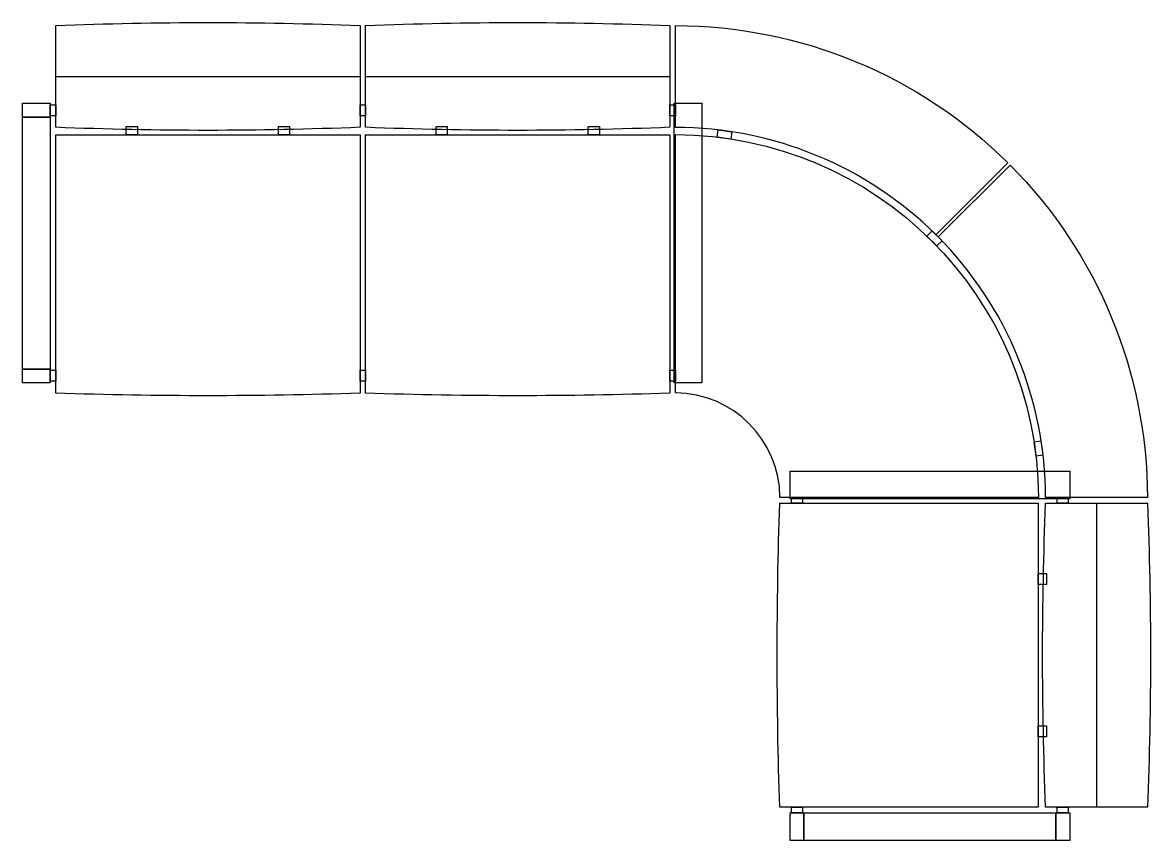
# Model space of a CAD drawing. Header units: millimetres. Extents: x -1019 to 1019, y -739 to 739.
import ezdxf

# ---------------------------------------------------------------- set-up
doc = ezdxf.new("R2010")
doc.units = ezdxf.units.MM
doc.header["$LTSCALE"] = 0.001

msp = doc.modelspace()

# ---------------------------------------------------------------- linework, layer by layer
for points in [[(-959.3, 733.8, -0.019979), (-409.3, 733.8), (-409.3, 549.9, -0.019979), (-959.3, 549.9), (-959.3, 733.8)], [(-399.3, 733.8, -0.019979), (150.7, 733.8), (150.7, 549.9, -0.019979), (-399.3, 549.9), (-399.3, 733.8)], [(160.7, 733.7, -0.197772), (761.7, 485.7), (631.7, 355.7, 0.197483), (160.7, 549.7), (160.7, 733.7)], [(-959.3, 536.4), (-409.3, 536.4), (-409.3, 69.2, -0.016364), (-959.3, 69.2), (-959.3, 536.4)], [(-399.3, 536.4), (150.7, 536.4), (150.7, 69.2, -0.016364), (-399.3, 69.2), (-399.3, 536.4)], [(160.7, 536.7, -0.413323), (816.7, -119.3), (349.7, -119.3, 0.411142), (160.7, 69.7), (160.7, 536.7)], [(765.7, 481.7, -0.197772), (1013.7, -119.3), (829.7, -119.3, 0.197483), (635.7, 351.7), (765.7, 481.7)], [(816.4, -129.3), (816.4, -679.3), (349.2, -679.3, -0.016364), (349.2, -129.3), (816.4, -129.3)], [(1013.8, -129.3, -0.019979), (1013.8, -679.3), (829.9, -679.3, -0.019979), (829.9, -129.3), (1013.8, -129.3)]]:
    msp.add_lwpolyline(points, format="xyb")
for points in [[(-959.3, 641.9), (-409.3, 641.9)], [(-399.3, 641.9), (150.7, 641.9)], [(-1019.3, 593.4), (-969.3, 593.4), (-969.3, 568.5), (-1019.3, 568.5), (-1019.3, 593.4)], [(-969.3, 590.7), (-959.3, 590.7), (-959.3, 570.7), (-969.3, 570.7), (-969.3, 590.7)], [(-409.3, 590.7), (-399.3, 590.7), (-399.3, 570.7), (-409.3, 570.7), (-409.3, 590.7)], [(150.7, 590.7), (160.7, 590.7), (160.7, 570.7), (150.7, 570.7), (150.7, 590.7)], [(-1019.3, 568.5), (-969.3, 568.5), (-969.3, 112.9), (-1019.3, 112.9), (-1019.3, 568.5)], [(-831.8, 551.4), (-811.8, 551.4), (-811.8, 536.4), (-831.8, 536.4), (-831.8, 551.4)], [(-556.8, 551.4), (-536.8, 551.4), (-536.8, 536.4), (-556.8, 536.4), (-556.8, 551.4)], [(-271.8, 551.4), (-251.8, 551.4), (-251.8, 536.4), (-271.8, 536.4), (-271.8, 551.4)], [(3.2, 551.4), (23.2, 551.4), (23.2, 536.4), (3.2, 536.4), (3.2, 551.4)], [(238, 545.3), (262.8, 541.9), (260.9, 528.6), (236.1, 532), (238, 545.3)], [(624.9, 362.6), (642.6, 344.9), (633, 335.4), (615.4, 353), (624.9, 362.6)], [(-1019.3, 112.9), (-969.3, 112.9), (-969.3, 88), (-1019.3, 88), (-1019.3, 112.9)], [(-969.3, 110.7), (-959.3, 110.7), (-959.3, 90.7), (-969.3, 90.7), (-969.3, 110.7)], [(-409.3, 110.7), (-399.3, 110.7), (-399.3, 90.7), (-409.3, 90.7), (-409.3, 110.7)], [(150.7, 110.7), (160.7, 110.7), (160.7, 90.7), (150.7, 90.7), (150.7, 110.7)], [(825.3, -42), (821.9, -17.2), (808.6, -19.1), (812, -43.9), (825.3, -42)], [(390.7, -119.3), (390.7, -129.3), (370.7, -129.3), (370.7, -119.3), (390.7, -119.3)], [(870.7, -119.3), (870.7, -129.3), (850.7, -129.3), (850.7, -119.3), (870.7, -119.3)], [(921.9, -129.3), (921.9, -679.3)], [(831.4, -256.8), (831.4, -276.8), (816.4, -276.8), (816.4, -256.8), (831.4, -256.8)], [(831.4, -531.8), (831.4, -551.8), (816.4, -551.8), (816.4, -531.8), (831.4, -531.8)], [(392.9, -689.3), (392.9, -739.3), (368, -739.3), (368, -689.3), (392.9, -689.3)], [(390.7, -679.3), (390.7, -689.3), (370.7, -689.3), (370.7, -679.3), (390.7, -679.3)], [(848.5, -689.3), (848.5, -739.3), (392.9, -739.3), (392.9, -689.3), (848.5, -689.3)], [(873.4, -689.3), (873.4, -739.3), (848.5, -739.3), (848.5, -689.3), (873.4, -689.3)], [(870.7, -679.3), (870.7, -689.3), (850.7, -689.3), (850.7, -679.3), (870.7, -679.3)]]:
    msp.add_lwpolyline(points)
for points in [[(158.2, 593.4), (208.2, 593.4), (208.2, 88), (158.2, 88)], [(368, -71.8), (873.4, -71.8), (873.4, -121.8), (368, -121.8)]]:
    msp.add_lwpolyline(points, close=True)

doc.saveas('drawing.dxf')
